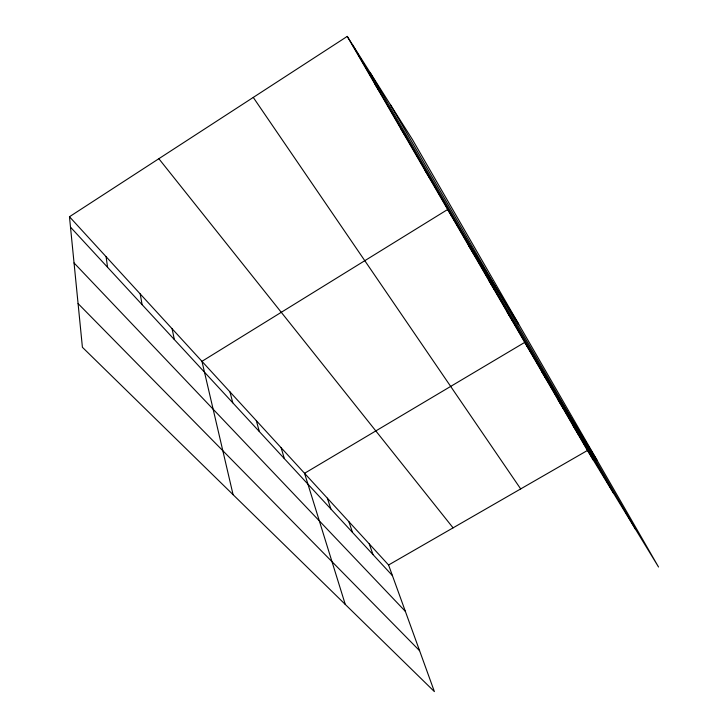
<?xml version="1.0" encoding="UTF-8"?>
<svg xmlns="http://www.w3.org/2000/svg" width="728" height="728" viewBox="0 0 728 728"><rect width="100%" height="100%" fill="white"/><g stroke="black" fill="none" stroke-linecap="round" stroke-linejoin="round"><path stroke-width="1.09" d="M69.469 216.735L388.579 564.992L434.389 691.6L82.41 347.292L69.469 216.735L347.256 36.4L412.357 139.403L658.531 567.012L587.46 450.459L347.256 36.4M388.579 564.992L587.46 450.459M78.078 303.585L419.583 650.695M74.047 262.945L405.35 611.347M70.507 227.163L392.419 575.611M158.85 158.713L453.08 527.855M253.271 97.415L520.684 488.916M375.102 84.403L380.471 92.957M400.991 129.02L406.524 137.883M425.116 170.616L430.785 179.725M518.664 324.069L447.665 209.482L201.956 361.325L233.087 494.685M468.777 245.873L474.611 255.319M488.579 280.016L494.476 289.58M507.207 312.13L513.14 321.776M596.924 459.996L524.751 342.369L304.559 473.3L345.272 604.431M541.796 371.744L547.756 381.49M557.875 399.463L563.836 409.227M573.072 425.662L579.033 435.426M352.425 44.572L593.402 460.205M390.463 104.759L635.517 529.283M370.197 72.691L613.431 493.056M369.26 543.907L373.009 554.6M348.876 521.667L352.516 532.423M327.345 498.161L330.858 508.972M281.135 447.738L284.348 458.631M256.32 420.657L259.341 431.558M229.975 391.901L232.769 402.802M172.099 328.738L174.338 339.557M140.213 293.939L142.106 304.668M106.079 256.693L107.58 267.294"/></g></svg>
